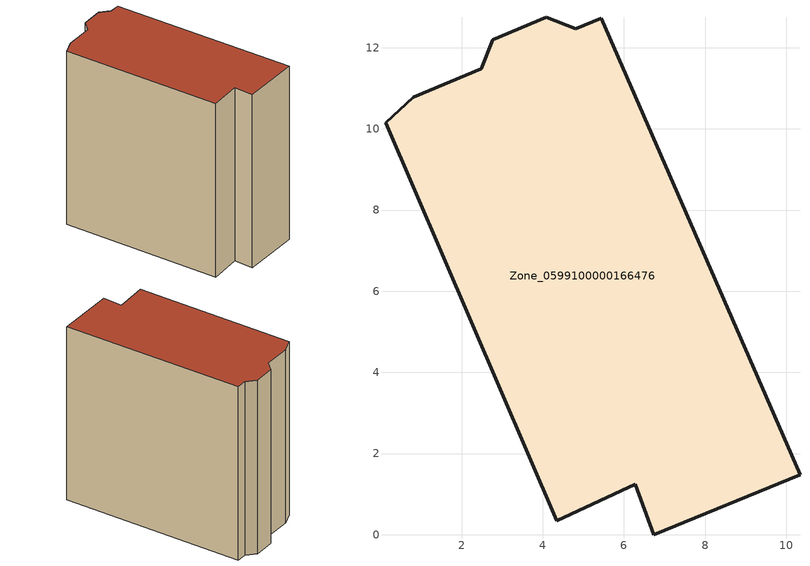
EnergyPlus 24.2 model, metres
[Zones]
Zone_0599100000166476
 floor ground (C_G): 2.48,11.48 2.77,12.2 4.08,12.75 4.81,12.47 5.44,12.73 10.34,1.48 6.74,0 6.28,1.24 4.35,0.34 0.12,10.15 0.81,10.78 z0
 wall outside (C_F): 6.28,1.24 6.74,0 10.34,1.48 5.44,12.73 4.81,12.47 4.08,12.75 2.77,12.2 2.48,11.48 0.81,10.78 0.12,10.15 4.35,0.34 6.28,1.24 z0:12.18
 roof outside (C_R): 0.81,10.78 0.12,10.15 4.35,0.34 6.28,1.24 6.74,0 10.34,1.48 5.44,12.73 4.81,12.47 4.08,12.75 2.77,12.2 2.48,11.48 z12.18
[BUILDING]
Pand.0599100000166476: North Axis=0; Terrain=City; Loads Convergence Tolerance Value=0.04; Temperature Convergence Tolerance Value=0.4; Solar Distribution=FullExterior; Maximum Number of Warmup Days=25; Minimum Number of Warmup Days=1
[Site:Location]
Rotterdam.The.Hague.AP_ZH_NLD Design_Conditions: Latitude=51.96; Longitude=4.45; Time Zone=1; Elevation=-4.5
[SITE:GROUNDTEMPERATURE:BUILDINGSURFACE]
18, 18, 18, 18, 18, 18, 18, 18, 18, 18, 18, 18
[MATERIAL] Thermal Absorptance=0.9; Solar Absorptance=0.7; Visible Absorptance=0.7
Name | Roughness | Thickness | Conductivity | Density | Specific Heat
G.D.1965 | MediumSmooth | 0.15 | 1 | 540 | 1210
F.D.1965 | Rough | 0.3 | 0.857143 | 1920 | 840
R.D.1965 | MediumRough | 0.2 | 0.08 | 1500 | 1000
[CONSTRUCTION]
C_G: G.D.1965
C_F: F.D.1965
C_R: R.D.1965
[ZONE]
Zone_0599100000166476: Type=1; Multiplier=1; Ceiling Height=Autocalculate; Volume=Autocalculate; Floor Area=autocalculate; Part of Total Floor Area=Yes
[ZONEINFILTRATION:DESIGNFLOWRATE]
Infil_Zone_0599100000166476: Zone or ZoneList or Space or SpaceList=Zone_0599100000166476; Schedule=AlwaysOn; Design Flow Rate Calculation Method=Flow/Area; Flow Rate per Floor Area=0.0042; Constant Term Coefficient=1; Temperature Term Coefficient=0; Velocity Term Coefficient=0; Velocity Squared Term Coefficient=0
[HVACTEMPLATE:ZONE:IDEALLOADSAIRSYSTEM]
Zone_0599100000166476: Maximum Heating Supply Air Temperature=50; Minimum Cooling Supply Air Temperature=13; Maximum Heating Supply Air Humidity Ratio=0.0156; Minimum Cooling Supply Air Humidity Ratio=0.0077; Heating Limit=NoLimit; Cooling Limit=NoLimit; Dehumidification Control Type=ConstantSensibleHeatRatio; Cooling Sensible Heat Ratio=0.7; Dehumidification Setpoint=60; Humidification Control Type=None; Humidification Setpoint=30; Outdoor Air Method=None; Outdoor Air Flow Rate per Person=0.00944; Outdoor Air Flow Rate per Zone Floor Area=0; Outdoor Air Flow Rate per Zone=0; Demand Controlled Ventilation Type=None; Outdoor Air Economizer Type=NoEconomizer; Heat Recovery Type=None; Sensible Heat Recovery Effectiveness=0.7; Latent Heat Recovery Effectiveness=0.65
[ZONECONTROL:THERMOSTAT]
ThermostatControl_Zone_0599100000166476: Zone or ZoneList=Zone_0599100000166476; Control Type Schedule=DualSetpointControlType; Control 1=Thermostat_Zone_0599100000166476; Temperature Difference Between Cutout And Setpoint=0
[THERMOSTATSETPOINT:DUALSETPOINT]
Thermostat_Zone_0599100000166476: Heating Setpoint Temperature Schedule=HeatingSetpoint_Zone_0599100000166476; Cooling Setpoint Temperature Schedule=CoolingSetpoint_Zone_0599100000166476
[SCHEDULE:COMPACT]
HeatingSetpoint_Zone_0599100000166476: Through: 12/31, For: AllDays, Until: 24:00, 21
CoolingSetpoint_Zone_0599100000166476: Through: 12/31, For: AllDays, Until: 24:00, 24
DualSetpointControlType: Through: 12/31, For: AllDays, Until: 24:00, 4
AlwaysOn: Through: 12/31, For: AllDays, Until: 24:00, 1
